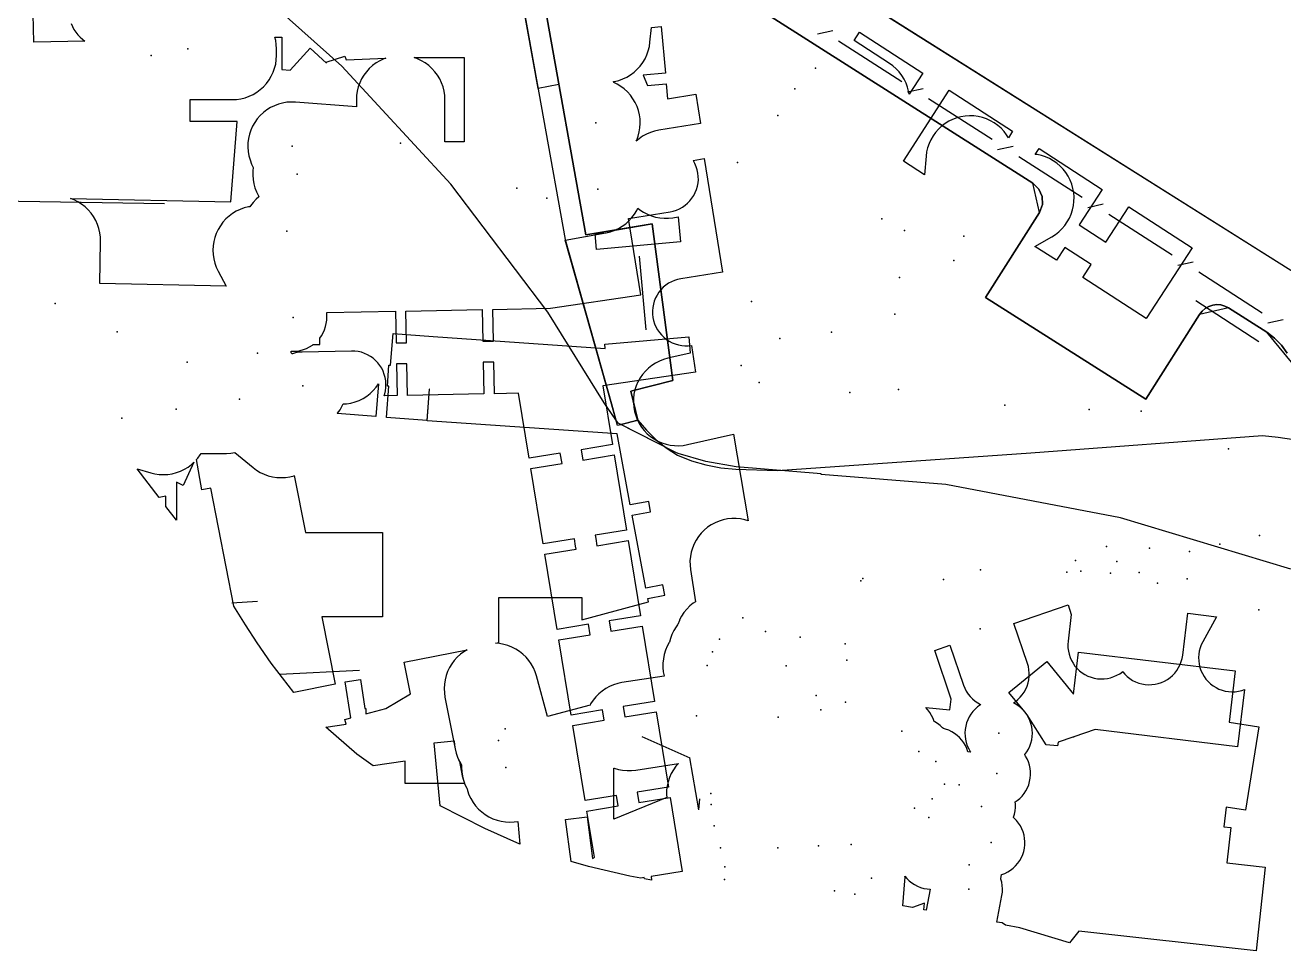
# Model space of a CAD drawing. Header units: metres. Extents: x -3782 to -2031, y 18790 to 19846.
# Drawn here: x -2628.5 to -2568.8, y 19682.3 to 19726.2 of the extents above; entities that cross this region are included whole.
import ezdxf

# ---------------------------------------------------------------- set-up
doc = ezdxf.new("R2010")
doc.units = ezdxf.units.M
for name, color, linetype in [('BENCH', 7, 'Continuous'), ('BOUNDARY', 7, 'Continuous'), ('CURB', 7, 'Continuous'), ('ELECTR_CABLE', 7, 'Continuous'), ('ELECTR_CABLE_COMM', 7, 'Continuous'), ('GAS', 7, 'Continuous'), ('GRASS', 7, 'Continuous'), ('GROUND', 7, 'Continuous'), ('LOUNGER', 7, 'Continuous'), ('OVERHEAD_POWER_LINE', 7, 'Continuous'), ('ROAD', 7, 'Continuous'), ('SEWER', 7, 'Continuous'), ('SIDEWALK_PATH', 7, 'Continuous'), ('TRASH_BIN', 7, 'Continuous'), ('TREE', 7, 'Continuous'), ('WATER_PIPELINE', 7, 'Continuous')]:
    doc.layers.add(name, color=color, linetype=linetype)

msp = doc.modelspace()

# ---------------------------------------------------------------- linework, layer by layer
at = {"layer": 'BENCH'}
for p in [(-2591.99, 19723.155), (-2605.168, 19718.449), (-2584.438, 19715.02), (-2594.532, 19710.042), (-2578.029, 19707.956)]:
    msp.add_point(p, dxfattribs=at)
at = {"layer": 'BOUNDARY'}
msp.add_lwpolyline([(-2568.474, 19700.38), (-2576.544, 19702.815), (-2584.826, 19704.387), (-2590.731, 19704.873), (-2590.729, 19704.902), (-2594.77, 19705.227), (-2596.196, 19705.489), (-2597.518, 19705.872), (-2597.622, 19705.913), (-2600.356, 19707.301), (-2601.024, 19708.267), (-2603.685, 19712.565), (-2608.297, 19718.634), (-2613.465, 19724.237), (-2619.143, 19729.322), (-2625.279, 19733.844), (-2631.818, 19737.762), (-2638.7, 19741.039), (-2645.863, 19743.646), (-2653.241, 19745.56), (-2660.768, 19746.763), (-2668.375, 19747.245)], dxfattribs=at)
at = {"layer": 'CURB'}
for points in [[(-2601.604, 19732), (-2603.81, 19726.919), (-2601.893, 19716.235)], [(-2566.855, 19706.202), (-2568.436, 19710.196), (-2569.613, 19711.622), (-2571.418, 19712.771), (-2572.8, 19712.463), (-2575.346, 19708.444), (-2582.948, 19713.263), (-2580.388, 19717.303), (-2580.696, 19718.681), (-2601.604, 19732)], [(-2564.022, 19711.746), (-2587.713, 19726.671)], [(-2601.893, 19716.235), (-2598.749, 19716.754)], [(-2598.749, 19716.754), (-2597.763, 19709.326)], [(-2597.763, 19709.326), (-2599.762, 19708.821)]]:
    msp.add_lwpolyline(points, dxfattribs=at)
at = {"layer": 'ELECTR_CABLE'}
for points in [[(-2616.308, 19724.081), (-2615.905, 19724.049), (-2614.956, 19725.084), (-2614.186, 19724.377), (-2614.201, 19724.424), (-2613.313, 19724.713), (-2613.256, 19724.538), (-2611.368, 19724.619), (-2611.475, 19724.581), (-2611.661, 19724.493), (-2611.838, 19724.387), (-2612.003, 19724.264), (-2612.156, 19724.126), (-2612.294, 19723.973), (-2612.417, 19723.808), (-2612.523, 19723.631), (-2612.611, 19723.444), (-2612.68, 19723.25), (-2612.731, 19723.05), (-2612.761, 19722.847), (-2612.771, 19722.641), (-2612.771, 19722.304), (-2615.651, 19722.529), (-2615.857, 19722.535), (-2616.063, 19722.521), (-2616.266, 19722.487), (-2616.465, 19722.433), (-2616.657, 19722.359), (-2616.842, 19722.268), (-2617.017, 19722.158), (-2617.18, 19722.032), (-2617.329, 19721.891), (-2617.465, 19721.735), (-2617.584, 19721.567), (-2617.686, 19721.388), (-2617.771, 19721.2), (-2617.836, 19721.005), (-2617.882, 19720.804), (-2617.908, 19720.599), (-2617.914, 19720.394), (-2617.9, 19720.188), (-2617.866, 19719.985), (-2617.812, 19719.786), (-2617.738, 19719.593), (-2617.657, 19719.429), (-2617.676, 19719.275), (-2617.682, 19719.07), (-2617.668, 19718.864), (-2617.634, 19718.661), (-2617.58, 19718.462), (-2617.506, 19718.269), (-2617.415, 19718.085), (-2617.387, 19718.041), (-2617.524, 19717.922), (-2617.666, 19717.772), (-2617.792, 19717.609), (-2617.815, 19717.571), (-2617.881, 19717.561), (-2618.081, 19717.511), (-2618.275, 19717.442), (-2618.461, 19717.354), (-2618.638, 19717.248), (-2618.804, 19717.125), (-2618.957, 19716.987), (-2619.095, 19716.834), (-2619.218, 19716.669), (-2619.324, 19716.492), (-2619.412, 19716.306), (-2619.482, 19716.112), (-2619.532, 19715.912), (-2619.562, 19715.708), (-2619.573, 19715.502), (-2619.563, 19715.297), (-2619.533, 19715.093), (-2619.483, 19714.893), (-2619.413, 19714.699), (-2619.325, 19714.512), (-2618.95, 19713.809), (-2624.932, 19713.925), (-2624.893, 19715.925), (-2624.9, 19716.131), (-2624.926, 19716.335), (-2624.972, 19716.536), (-2625.038, 19716.731), (-2625.122, 19716.919), (-2625.225, 19717.098), (-2625.344, 19717.266), (-2625.48, 19717.421), (-2625.63, 19717.562), (-2625.793, 19717.688), (-2625.967, 19717.798), (-2626.152, 19717.889), (-2626.319, 19717.953), (-2618.721, 19717.806), (-2618.423, 19721.609), (-2620.655, 19721.609), (-2620.655, 19722.648), (-2618.655, 19722.648), (-2618.449, 19722.658), (-2618.245, 19722.688), (-2618.045, 19722.738), (-2617.851, 19722.808), (-2617.665, 19722.896), (-2617.488, 19723.002), (-2617.323, 19723.124), (-2617.17, 19723.263), (-2617.032, 19723.416), (-2616.909, 19723.581), (-2616.803, 19723.758), (-2616.715, 19723.944), (-2616.645, 19724.138), (-2616.595, 19724.338), (-2616.565, 19724.542), (-2616.555, 19724.748), (-2616.562, 19724.899), (-2616.555, 19725.051), (-2616.565, 19725.257), (-2616.595, 19725.46), (-2616.632, 19725.609), (-2616.308, 19725.609)], [(-2598.317, 19726.113), (-2598.12, 19723.901), (-2599.17, 19723.807), (-2598.966, 19723.323), (-2598.076, 19723.403), (-2598.012, 19722.689), (-2596.679, 19722.903), (-2596.455, 19721.512), (-2598.43, 19721.194), (-2598.631, 19721.151), (-2598.828, 19721.089), (-2599.017, 19721.008), (-2599.198, 19720.909), (-2599.368, 19720.792), (-2599.5, 19720.681), (-2599.48, 19720.721), (-2599.409, 19720.915), (-2599.357, 19721.114), (-2599.325, 19721.318), (-2599.313, 19721.524), (-2599.321, 19721.73), (-2599.35, 19721.934), (-2599.398, 19722.134), (-2599.465, 19722.329), (-2599.552, 19722.516), (-2599.656, 19722.693), (-2599.777, 19722.86), (-2599.914, 19723.014), (-2600.066, 19723.154), (-2600.23, 19723.278), (-2600.406, 19723.386), (-2600.568, 19723.464), (-2600.584, 19723.503), (-2600.525, 19723.512), (-2600.325, 19723.563), (-2600.131, 19723.633), (-2599.945, 19723.721), (-2599.769, 19723.827), (-2599.603, 19723.951), (-2599.451, 19724.089), (-2599.313, 19724.242), (-2599.191, 19724.408), (-2599.085, 19724.585), (-2598.997, 19724.772), (-2598.929, 19724.966), (-2598.879, 19725.166), (-2598.849, 19725.37), (-2598.782, 19726.071)], [(-2588.916, 19725.855), (-2585.918, 19723.909), (-2586.564, 19722.913), (-2586.586, 19723.044), (-2586.638, 19723.243), (-2586.71, 19723.436), (-2586.801, 19723.621), (-2586.909, 19723.796), (-2587.034, 19723.96), (-2587.175, 19724.111), (-2587.329, 19724.247), (-2587.497, 19724.368), (-2589.175, 19725.456)], [(-2607.659, 19724.641), (-2607.659, 19720.641), (-2608.571, 19720.641), (-2608.571, 19722.641), (-2608.581, 19722.847), (-2608.611, 19723.05), (-2608.661, 19723.25), (-2608.731, 19723.444), (-2608.819, 19723.631), (-2608.925, 19723.808), (-2609.048, 19723.973), (-2609.186, 19724.126), (-2609.339, 19724.264), (-2609.504, 19724.387), (-2609.681, 19724.493), (-2609.867, 19724.581), (-2610.035, 19724.641)], [(-2584.66, 19723.093), (-2581.662, 19721.147), (-2581.859, 19720.844), (-2581.94, 19720.975), (-2582.065, 19721.139), (-2582.205, 19721.29), (-2582.36, 19721.426), (-2582.527, 19721.546), (-2582.705, 19721.65), (-2582.893, 19721.736), (-2583.088, 19721.802), (-2583.288, 19721.85), (-2583.493, 19721.877), (-2583.698, 19721.884), (-2583.904, 19721.872), (-2584.108, 19721.839), (-2584.307, 19721.786), (-2584.5, 19721.714), (-2584.685, 19721.623), (-2584.86, 19721.515), (-2585.024, 19721.39), (-2585.175, 19721.249), (-2585.311, 19721.095), (-2585.432, 19720.928), (-2585.535, 19720.749), (-2585.621, 19720.562), (-2585.688, 19720.367), (-2585.735, 19720.166), (-2585.762, 19719.962), (-2585.837, 19719.088), (-2586.837, 19719.737)], [(-2576.147, 19717.568), (-2573.149, 19715.623), (-2575.326, 19712.267), (-2578.324, 19714.213), (-2577.927, 19714.825), (-2579.188, 19715.637), (-2579.583, 19715.029), (-2580.6, 19715.689), (-2579.802, 19716.147), (-2579.628, 19716.258), (-2579.466, 19716.385), (-2579.318, 19716.528), (-2579.184, 19716.685), (-2579.066, 19716.854), (-2578.965, 19717.034), (-2578.883, 19717.222), (-2578.819, 19717.418), (-2578.775, 19717.62), (-2578.75, 19717.824), (-2578.746, 19718.03), (-2578.762, 19718.236), (-2578.799, 19718.439), (-2578.855, 19718.637), (-2578.93, 19718.829), (-2579.023, 19719.013), (-2579.134, 19719.186), (-2579.262, 19719.348), (-2579.405, 19719.497), (-2579.561, 19719.63), (-2579.73, 19719.748), (-2579.91, 19719.849), (-2580.099, 19719.932), (-2580.295, 19719.995), (-2580.496, 19720.04), (-2580.584, 19720.05), (-2580.403, 19720.33), (-2577.405, 19718.385), (-2578.495, 19716.706), (-2577.233, 19715.894)], [(-2597.407, 19715.902), (-2601.391, 19715.546), (-2601.456, 19716.278), (-2601.132, 19716.307), (-2600.928, 19716.336), (-2600.727, 19716.384), (-2600.533, 19716.451), (-2600.346, 19716.538), (-2600.168, 19716.642), (-2600.001, 19716.764), (-2599.847, 19716.901), (-2599.708, 19717.052), (-2599.583, 19717.216), (-2599.476, 19717.392), (-2599.425, 19717.498), (-2599.326, 19717.419), (-2599.154, 19717.306), (-2598.971, 19717.212), (-2598.779, 19717.135), (-2598.581, 19717.078), (-2598.379, 19717.04), (-2598.173, 19717.022), (-2597.967, 19717.025), (-2597.763, 19717.047), (-2597.513, 19717.088)], [(-2603.702, 19693.386), (-2604.228, 19695.316), (-2604.291, 19695.512), (-2604.374, 19695.701), (-2604.475, 19695.881), (-2604.593, 19696.05), (-2604.727, 19696.206), (-2604.875, 19696.349), (-2605.037, 19696.477), (-2605.211, 19696.588), (-2605.395, 19696.681), (-2605.587, 19696.756), (-2605.785, 19696.812), (-2605.988, 19696.848), (-2606.166, 19696.862), (-2606.012, 19696.904), (-2606.012, 19699.029), (-2602.079, 19699.029), (-2602.079, 19697.974), (-2598.925, 19698.833), (-2598.954, 19698.99), (-2598.153, 19699.14), (-2598.237, 19699.633), (-2599.046, 19699.481), (-2599.692, 19702.937), (-2598.827, 19703.098), (-2598.911, 19703.591), (-2599.784, 19703.428), (-2600.413, 19706.793), (-2609.41, 19707.42), (-2609.306, 19708.917), (-2609.311, 19708.917), (-2609.429, 19707.422), (-2611.345, 19707.574), (-2611.228, 19709.051), (-2611.301, 19709.056), (-2611.231, 19710.054), (-2611.149, 19710.048), (-2611.029, 19711.561), (-2609.122, 19711.41), (-2600.972, 19710.842), (-2600.99, 19711.049), (-2597.006, 19711.404), (-2596.937, 19710.627), (-2598.01, 19710.38), (-2598.208, 19710.324), (-2598.4, 19710.249), (-2598.584, 19710.155), (-2598.757, 19710.044), (-2598.919, 19709.916), (-2599.067, 19709.773), (-2599.201, 19709.616), (-2599.319, 19709.447), (-2599.419, 19709.267), (-2599.502, 19709.078), (-2599.565, 19708.882), (-2599.609, 19708.681), (-2599.633, 19708.476), (-2599.637, 19708.27), (-2599.621, 19708.065), (-2599.584, 19707.862), (-2599.528, 19707.663), (-2599.453, 19707.472), (-2599.359, 19707.288), (-2599.248, 19707.115), (-2599.12, 19706.953), (-2598.978, 19706.804), (-2598.821, 19706.671), (-2598.652, 19706.553), (-2598.472, 19706.452), (-2598.283, 19706.37), (-2598.087, 19706.306), (-2597.885, 19706.262), (-2597.681, 19706.238), (-2597.475, 19706.235), (-2597.269, 19706.251), (-2597.066, 19706.287), (-2594.891, 19706.789), (-2594.19, 19702.676), (-2594.357, 19702.726), (-2594.559, 19702.765), (-2594.765, 19702.784), (-2594.971, 19702.783), (-2595.176, 19702.761), (-2595.378, 19702.72), (-2595.574, 19702.659), (-2595.764, 19702.579), (-2595.945, 19702.481), (-2596.116, 19702.365), (-2596.275, 19702.234), (-2596.42, 19702.087), (-2596.549, 19701.927), (-2596.663, 19701.755), (-2596.759, 19701.573), (-2596.837, 19701.382), (-2596.895, 19701.184), (-2596.934, 19700.982), (-2596.953, 19700.777), (-2596.952, 19700.571), (-2596.931, 19700.366), (-2596.695, 19698.836), (-2596.803, 19698.763), (-2596.962, 19698.632), (-2597.107, 19698.485), (-2597.237, 19698.325), (-2597.35, 19698.153), (-2597.446, 19697.971), (-2597.448, 19697.967), (-2597.458, 19697.948), (-2597.536, 19697.757), (-2597.543, 19697.733), (-2597.611, 19697.642), (-2597.719, 19697.467), (-2597.81, 19697.282), (-2597.881, 19697.088), (-2597.928, 19696.911), (-2597.935, 19696.901), (-2598.033, 19696.72), (-2598.113, 19696.53), (-2598.174, 19696.333), (-2598.215, 19696.131), (-2598.237, 19695.927), (-2598.238, 19695.72), (-2598.219, 19695.515), (-2598.18, 19695.313), (-2598.179, 19695.31), (-2600.179, 19694.997), (-2600.381, 19694.955), (-2600.577, 19694.893), (-2600.767, 19694.813), (-2600.948, 19694.714), (-2601.119, 19694.598), (-2601.277, 19694.466), (-2601.421, 19694.319), (-2601.551, 19694.159), (-2601.664, 19693.987), (-2601.692, 19693.934)], [(-2613.672, 19707.758), (-2613.658, 19707.774), (-2613.538, 19707.942), (-2613.435, 19708.121), (-2613.394, 19708.214), (-2613.234, 19708.225), (-2613.031, 19708.259), (-2612.832, 19708.313), (-2612.639, 19708.386), (-2612.455, 19708.477), (-2612.28, 19708.587), (-2612.117, 19708.712), (-2611.967, 19708.854), (-2611.831, 19709.009), (-2611.721, 19709.164), (-2611.844, 19707.613)], [(-2615.184, 19702.124), (-2611.538, 19702.124), (-2611.538, 19698.124), (-2614.402, 19698.124), (-2613.775, 19694.918), (-2615.738, 19694.534), (-2616.806, 19695.926), (-2617.474, 19696.892), (-2618.029, 19697.739), (-2618.575, 19698.622), (-2619.669, 19704.217), (-2620.089, 19704.141), (-2620.346, 19705.578), (-2620.291, 19705.639), (-2620.169, 19705.805), (-2620.132, 19705.868), (-2618.927, 19705.868), (-2618.721, 19705.878), (-2618.528, 19705.907), (-2617.667, 19705.2), (-2617.502, 19705.077), (-2617.325, 19704.971), (-2617.139, 19704.883), (-2616.945, 19704.813), (-2616.745, 19704.763), (-2616.541, 19704.733), (-2616.335, 19704.722), (-2616.129, 19704.732), (-2615.925, 19704.763), (-2615.726, 19704.813), (-2615.711, 19704.818)], [(-2622.126, 19703.777), (-2623.163, 19705.142), (-2622.521, 19704.95), (-2622.32, 19704.901), (-2622.116, 19704.872), (-2621.911, 19704.863), (-2621.705, 19704.874), (-2621.501, 19704.905), (-2621.301, 19704.956), (-2621.108, 19705.027), (-2620.922, 19705.116), (-2620.746, 19705.223), (-2620.581, 19705.346), (-2620.472, 19705.446), (-2620.979, 19704.348), (-2621.304, 19704.498), (-2621.304, 19702.695), (-2621.808, 19703.358), (-2621.808, 19703.834)], [(-2607.644, 19690.22), (-2610.457, 19690.22), (-2610.457, 19691.269), (-2611.979, 19691.055), (-2612.747, 19691.602), (-2614.22, 19692.888), (-2613.252, 19693.024), (-2613.312, 19693.253), (-2613.032, 19693.328), (-2613.295, 19695.028), (-2612.581, 19695.138), (-2612.37, 19693.774), (-2612.326, 19693.774), (-2612.326, 19693.515), (-2611.38, 19693.767), (-2610.206, 19694.467), (-2610.499, 19695.975), (-2607.514, 19696.556), (-2607.667, 19696.465), (-2607.833, 19696.343), (-2607.987, 19696.205), (-2608.126, 19696.053), (-2608.249, 19695.888), (-2608.356, 19695.712), (-2608.445, 19695.526), (-2608.515, 19695.332), (-2608.566, 19695.133), (-2608.598, 19694.929), (-2608.609, 19694.723), (-2608.599, 19694.517), (-2608.57, 19694.313), (-2608.093, 19691.857), (-2608.044, 19691.657), (-2607.976, 19691.462), (-2607.889, 19691.276), (-2607.88, 19691.261), (-2607.746, 19690.574), (-2607.697, 19690.374), (-2607.644, 19690.222)], [(-2600.561, 19690.945), (-2600.545, 19690.939), (-2600.347, 19690.881), (-2600.145, 19690.842), (-2599.939, 19690.824), (-2599.733, 19690.825), (-2599.528, 19690.847), (-2597.504, 19691.165), (-2597.621, 19691.03), (-2597.74, 19690.862), (-2597.842, 19690.682), (-2597.926, 19690.494), (-2597.991, 19690.299), (-2598.036, 19690.098), (-2598.062, 19689.893), (-2598.067, 19689.687), (-2598.058, 19689.553), (-2600.561, 19688.527)]]:
    msp.add_lwpolyline(points, close=True, dxfattribs=at)
for points in [[(-2599.355, 19715.226), (-2599.043, 19711.724)], [(-2572.979, 19713.128), (-2569.981, 19711.183)]]:
    msp.add_lwpolyline(points, dxfattribs=at)
at = {"layer": 'ELECTR_CABLE_COMM'}
for points in [[(-2590.907, 19725.763), (-2590.174, 19725.923)], [(-2589.909, 19725.438), (-2586.902, 19723.507)], [(-2586.637, 19723.022), (-2585.905, 19723.182)], [(-2585.64, 19722.697), (-2582.632, 19720.766)], [(-2582.367, 19720.281), (-2581.635, 19720.441)], [(-2581.37, 19719.956), (-2578.362, 19718.025)], [(-2629.768, 19717.849), (-2621.862, 19717.722)], [(-2578.097, 19717.54), (-2577.365, 19717.7)], [(-2577.1, 19717.215), (-2574.092, 19715.284)], [(-2573.827, 19714.799), (-2573.095, 19714.959)], [(-2572.83, 19714.474), (-2569.822, 19712.543)], [(-2569.557, 19712.058), (-2568.825, 19712.218)]]:
    msp.add_lwpolyline(points, dxfattribs=at)
at = {"layer": 'GAS'}
for points in [[(-2614.503, 19711.04), (-2614.509, 19711.334), (-2614.424, 19711.452), (-2614.346, 19711.588), (-2614.282, 19711.732), (-2614.232, 19711.881), (-2614.197, 19712.034), (-2614.177, 19712.189), (-2614.172, 19712.346), (-2614.176, 19712.546), (-2610.918, 19712.61), (-2610.889, 19711.11), (-2610.389, 19711.12), (-2610.418, 19712.619), (-2606.804, 19712.69), (-2606.775, 19711.19), (-2606.275, 19711.2), (-2606.304, 19712.7), (-2603.559, 19712.753), (-2599.289, 19713.386), (-2599.874, 19717.011), (-2597.9, 19717.33), (-2597.746, 19717.363), (-2597.597, 19717.41), (-2597.453, 19717.472), (-2597.315, 19717.548), (-2597.186, 19717.637), (-2597.066, 19717.738), (-2596.956, 19717.851), (-2596.858, 19717.973), (-2596.772, 19718.105), (-2596.7, 19718.244), (-2596.642, 19718.39), (-2596.598, 19718.541), (-2596.57, 19718.695), (-2596.556, 19718.852), (-2596.558, 19719.009), (-2596.576, 19719.165), (-2596.608, 19719.319), (-2596.656, 19719.468), (-2596.718, 19719.612), (-2596.794, 19719.75), (-2596.804, 19719.765), (-2596.281, 19719.85), (-2595.412, 19714.473), (-2597.387, 19714.154), (-2597.54, 19714.122), (-2597.69, 19714.074), (-2597.834, 19714.012), (-2597.972, 19713.936), (-2598.101, 19713.847), (-2598.221, 19713.746), (-2598.331, 19713.634), (-2598.429, 19713.511), (-2598.515, 19713.379), (-2598.587, 19713.24), (-2598.645, 19713.094), (-2598.689, 19712.943), (-2598.717, 19712.789), (-2598.731, 19712.633), (-2598.729, 19712.476), (-2598.711, 19712.32), (-2598.679, 19712.166), (-2598.631, 19712.016), (-2598.569, 19711.872), (-2598.493, 19711.734), (-2598.405, 19711.605), (-2598.303, 19711.485), (-2598.191, 19711.375), (-2598.068, 19711.277), (-2597.937, 19711.192), (-2597.797, 19711.12), (-2597.651, 19711.061), (-2597.501, 19711.018), (-2597.346, 19710.989), (-2597.19, 19710.976), (-2597.033, 19710.978), (-2596.886, 19710.994), (-2596.698, 19709.727), (-2601.089, 19709.076), (-2600.633, 19706.288), (-2602.113, 19706.046), (-2602.032, 19705.552), (-2600.552, 19705.795), (-2599.968, 19702.227), (-2601.448, 19701.985), (-2601.423, 19701.831), (-2601.367, 19701.492), (-2599.887, 19701.734), (-2599.303, 19698.167), (-2600.783, 19697.924), (-2600.703, 19697.431), (-2599.222, 19697.673), (-2598.638, 19694.106), (-2600.119, 19693.864), (-2600.038, 19693.37), (-2598.557, 19693.612), (-2597.973, 19690.045), (-2599.454, 19689.803), (-2599.373, 19689.309), (-2597.893, 19689.552), (-2597.319, 19686.046), (-2598.799, 19685.804), (-2598.77, 19685.627), (-2599.11, 19685.69), (-2599.12, 19685.751), (-2599.291, 19685.723), (-2599.81, 19685.818), (-2601.761, 19686.279), (-2602.59, 19686.519), (-2602.849, 19688.502), (-2601.831, 19688.635), (-2601.572, 19686.652), (-2601.482, 19686.717), (-2601.84, 19688.905), (-2600.36, 19689.148), (-2600.441, 19689.641), (-2601.921, 19689.399), (-2602.505, 19692.966), (-2601.025, 19693.209), (-2601.105, 19693.702), (-2602.586, 19693.46), (-2603.17, 19697.027), (-2601.689, 19697.269), (-2601.77, 19697.763), (-2603.251, 19697.52), (-2603.835, 19701.088), (-2602.354, 19701.33), (-2602.377, 19701.47), (-2602.435, 19701.824), (-2603.915, 19701.581), (-2604.499, 19705.148), (-2603.019, 19705.391), (-2603.1, 19705.884), (-2604.58, 19705.642), (-2605.085, 19708.723), (-2606.226, 19708.7), (-2606.256, 19710.2), (-2606.755, 19710.19), (-2606.726, 19708.691), (-2610.34, 19708.62), (-2610.37, 19710.12), (-2610.87, 19710.11), (-2610.84, 19708.61), (-2611.456, 19708.598), (-2611.425, 19708.689), (-2611.39, 19708.842), (-2611.37, 19708.998), (-2611.366, 19709.155), (-2611.376, 19709.311), (-2611.403, 19709.466), (-2611.444, 19709.618), (-2611.5, 19709.764), (-2611.57, 19709.905), (-2611.653, 19710.038), (-2611.749, 19710.162), (-2611.857, 19710.276), (-2611.975, 19710.379), (-2612.103, 19710.47), (-2612.239, 19710.548), (-2612.383, 19710.613), (-2612.532, 19710.663), (-2612.685, 19710.698), (-2612.84, 19710.718), (-2612.997, 19710.722), (-2615.338, 19710.675), (-2615.495, 19710.665), (-2615.649, 19710.639), (-2615.801, 19710.597), (-2615.819, 19710.59), (-2615.836, 19710.615), (-2615.86, 19710.645), (-2615.86, 19710.651), (-2615.864, 19710.719), (-2615.74, 19710.715), (-2615.584, 19710.726), (-2615.429, 19710.752), (-2615.277, 19710.793), (-2615.131, 19710.849), (-2614.99, 19710.919), (-2614.857, 19711.002), (-2614.816, 19711.034)], [(-2580.038, 19695.996), (-2578.769, 19694.45), (-2578.535, 19696.436), (-2571.104, 19695.561), (-2571.391, 19693.123), (-2569.986, 19692.897), (-2570.621, 19688.947), (-2571.54, 19689.095), (-2571.637, 19688.163), (-2571.312, 19688.127), (-2571.497, 19686.453), (-2569.678, 19686.252), (-2570.116, 19682.276), (-2578.521, 19683.204), (-2578.967, 19682.655), (-2581.311, 19683.363), (-2581.994, 19683.492), (-2582.146, 19683.611), (-2582.404, 19683.642), (-2582.166, 19684.901), (-2582.144, 19685.056), (-2582.138, 19685.213), (-2582.147, 19685.37), (-2582.172, 19685.525), (-2582.211, 19685.677), (-2582.216, 19685.691), (-2582.178, 19685.89), (-2582.168, 19685.892), (-2582.022, 19685.949), (-2581.882, 19686.021), (-2581.75, 19686.105), (-2581.626, 19686.202), (-2581.513, 19686.311), (-2581.411, 19686.43), (-2581.321, 19686.559), (-2581.244, 19686.696), (-2581.181, 19686.839), (-2581.132, 19686.989), (-2581.098, 19687.142), (-2581.08, 19687.298), (-2581.077, 19687.455), (-2581.089, 19687.611), (-2581.116, 19687.766), (-2581.158, 19687.917), (-2581.216, 19688.064), (-2581.287, 19688.204), (-2581.371, 19688.336), (-2581.468, 19688.459), (-2581.577, 19688.573), (-2581.612, 19688.603), (-2581.61, 19688.608), (-2581.567, 19688.759), (-2581.539, 19688.913), (-2581.526, 19689.07), (-2581.528, 19689.227), (-2581.541, 19689.338), (-2581.443, 19689.405), (-2581.322, 19689.505), (-2581.212, 19689.618), (-2581.114, 19689.74), (-2581.028, 19689.871), (-2580.955, 19690.01), (-2580.896, 19690.156), (-2580.852, 19690.307), (-2580.823, 19690.461), (-2580.809, 19690.617), (-2580.811, 19690.774), (-2580.827, 19690.93), (-2580.86, 19691.084), (-2580.907, 19691.234), (-2580.968, 19691.378), (-2581.043, 19691.516), (-2581.085, 19691.577), (-2581.082, 19691.581), (-2580.988, 19691.707), (-2580.908, 19691.842), (-2580.841, 19691.984), (-2580.788, 19692.132), (-2580.75, 19692.284), (-2580.727, 19692.439), (-2580.719, 19692.596), (-2580.727, 19692.753), (-2580.75, 19692.908), (-2580.788, 19693.061), (-2580.841, 19693.208), (-2580.908, 19693.35), (-2580.989, 19693.485), (-2581.082, 19693.611), (-2581.831, 19694.523)], [(-2585.871, 19684.228), (-2585.829, 19684.541), (-2586.406, 19684.33), (-2586.859, 19684.416), (-2586.761, 19685.599), (-2586.756, 19685.756), (-2586.76, 19685.819), (-2586.671, 19685.711), (-2586.559, 19685.601), (-2586.437, 19685.502), (-2586.305, 19685.416), (-2586.166, 19685.343), (-2586.021, 19685.284), (-2585.87, 19685.239), (-2585.716, 19685.21), (-2585.567, 19685.196), (-2585.755, 19684.206)]]:
    msp.add_lwpolyline(points, close=True, dxfattribs=at)
at = {"layer": 'GRASS'}
for points in [[(-2568.643, 19710.619), (-2568.912, 19711.002), (-2569.237, 19711.338), (-2569.613, 19711.622), (-2571.418, 19712.771), (-2571.594, 19712.86), (-2571.782, 19712.913), (-2571.977, 19712.928), (-2572.173, 19712.904), (-2572.36, 19712.842), (-2572.53, 19712.746), (-2572.678, 19712.618), (-2572.8, 19712.463), (-2575.346, 19708.444), (-2582.948, 19713.263), (-2580.388, 19717.303), (-2580.246, 19717.673), (-2580.257, 19718.055), (-2580.41, 19718.406), (-2580.696, 19718.681), (-2601.604, 19732)], [(-2603.81, 19726.919), (-2601.893, 19716.235), (-2598.749, 19716.754), (-2597.763, 19709.326), (-2599.762, 19708.821), (-2599.43, 19707.448), (-2599.019, 19706.967), (-2598.567, 19706.527), (-2598.076, 19706.13), (-2597.55, 19705.779), (-2596.884, 19705.518), (-2596.198, 19705.321), (-2595.496, 19705.189), (-2594.784, 19705.124), (-2592.804, 19705.066), (-2580.796, 19705.893), (-2569.815, 19706.722), (-2569.068, 19706.638), (-2568.325, 19706.524)]]:
    msp.add_lwpolyline(points, dxfattribs=at)
at = {"layer": 'GROUND'}
for points in [[(-2638.809, 19755.611), (-2613.473, 19739.649), (-2611.642, 19731.575), (-2607.674, 19729.153), (-2604.925, 19727.474), (-2602.869, 19716.01), (-2600.673, 19708.225), (-2600.47, 19707.466), (-2601.024, 19708.267), (-2603.685, 19712.565), (-2608.297, 19718.634), (-2613.465, 19724.237), (-2619.143, 19729.322), (-2625.279, 19733.844), (-2631.818, 19737.762)], [(-2601.604, 19732), (-2580.696, 19718.681), (-2580.41, 19718.406), (-2580.257, 19718.055), (-2580.246, 19717.673), (-2580.388, 19717.303), (-2582.948, 19713.263), (-2575.346, 19708.444), (-2572.8, 19712.463), (-2572.678, 19712.618), (-2572.53, 19712.746), (-2572.36, 19712.842), (-2572.173, 19712.904), (-2571.977, 19712.928), (-2571.782, 19712.913), (-2571.594, 19712.86), (-2571.418, 19712.771), (-2569.613, 19711.622), (-2569.237, 19711.338), (-2568.912, 19711.002), (-2568.643, 19710.619)], [(-2568.474, 19700.38), (-2576.544, 19702.815), (-2584.826, 19704.387), (-2590.731, 19704.873), (-2590.729, 19704.902), (-2594.77, 19705.227), (-2596.196, 19705.489), (-2597.518, 19705.872), (-2597.622, 19705.913), (-2600.226, 19707.235), (-2599.43, 19707.448), (-2599.762, 19708.821), (-2597.763, 19709.326), (-2598.749, 19716.754), (-2601.893, 19716.235), (-2603.81, 19726.919)]]:
    msp.add_lwpolyline(points, dxfattribs=at)
at = {"layer": 'LOUNGER'}
msp.add_point((-2571.427, 19706.085), dxfattribs=at)
at = {"layer": 'OVERHEAD_POWER_LINE'}
for points in [[(-2599.242, 19692.436), (-2596.953, 19691.43)], [(-2596.54, 19688.964), (-2596.953, 19691.43)], [(-2596.54, 19688.964), (-2596.491, 19689.481)]]:
    msp.add_lwpolyline(points, dxfattribs=at)
at = {"layer": 'ROAD'}
for points in [[(-2566.502, 19713.308), (-2590.174, 19728.222)], [(-2603.81, 19726.918), (-2603.172, 19723.361), (-2604.156, 19723.184), (-2604.925, 19727.47)]]:
    msp.add_lwpolyline(points, dxfattribs=at)
msp.add_lwpolyline([(-2598.75, 19716.754), (-2598.749, 19716.754), (-2597.763, 19709.328), (-2597.763, 19709.327), (-2597.764, 19709.326), (-2599.753, 19708.823), (-2599.756, 19708.822), (-2599.759, 19708.819), (-2599.76, 19708.815), (-2599.76, 19708.811), (-2599.43, 19707.449), (-2599.43, 19707.448), (-2599.431, 19707.448), (-2600.395, 19707.19), (-2600.396, 19707.19), (-2600.396, 19707.191), (-2600.673, 19708.225), (-2602.863, 19715.988), (-2600.948, 19716.332), (-2600.747, 19716.378), (-2600.552, 19716.444), (-2600.508, 19716.464)], close=True, dxfattribs=at)
at = {"layer": 'SEWER'}
msp.add_lwpolyline([(-2626.294, 19726.263), (-2626.233, 19726.118), (-2626.159, 19725.98), (-2626.071, 19725.849), (-2625.971, 19725.728), (-2625.86, 19725.618), (-2625.639, 19725.419), (-2628.058, 19725.367), (-2628.1, 19727.366)], dxfattribs=at)
for points in [[(-2571.988, 19698.122), (-2572.643, 19696.935), (-2572.712, 19696.794), (-2572.767, 19696.647), (-2572.807, 19696.495), (-2572.832, 19696.34), (-2572.842, 19696.184), (-2572.836, 19696.027), (-2572.815, 19695.871), (-2572.779, 19695.718), (-2572.728, 19695.57), (-2572.663, 19695.427), (-2572.584, 19695.291), (-2572.492, 19695.164), (-2572.388, 19695.046), (-2572.273, 19694.939), (-2572.148, 19694.844), (-2572.015, 19694.762), (-2571.874, 19694.693), (-2571.726, 19694.638), (-2571.575, 19694.598), (-2571.42, 19694.572), (-2571.263, 19694.563), (-2571.106, 19694.568), (-2570.95, 19694.589), (-2570.798, 19694.625), (-2570.671, 19694.669), (-2571.001, 19691.958), (-2577.741, 19692.779), (-2578.759, 19692.431), (-2578.762, 19692.409), (-2578.807, 19692.415), (-2579.504, 19692.177), (-2579.529, 19691.998), (-2580.062, 19692.052), (-2580.975, 19693.464), (-2581.067, 19693.592), (-2581.17, 19693.71), (-2581.285, 19693.817), (-2581.41, 19693.912), (-2581.543, 19693.995), (-2581.623, 19694.035), (-2581.534, 19694.092), (-2581.411, 19694.19), (-2581.298, 19694.3), (-2581.197, 19694.42), (-2581.108, 19694.549), (-2581.032, 19694.686), (-2580.97, 19694.83), (-2580.922, 19694.98), (-2580.889, 19695.133), (-2580.871, 19695.29), (-2580.869, 19695.447), (-2580.882, 19695.603), (-2580.911, 19695.757), (-2580.954, 19695.908), (-2581.6, 19697.801), (-2579.03, 19698.679), (-2578.875, 19698.224), (-2579.028, 19696.965), (-2579.039, 19696.808), (-2579.035, 19696.651), (-2579.016, 19696.496), (-2578.981, 19696.343), (-2578.932, 19696.193), (-2578.868, 19696.05), (-2578.79, 19695.914), (-2578.7, 19695.785), (-2578.597, 19695.667), (-2578.483, 19695.558), (-2578.359, 19695.462), (-2578.226, 19695.378), (-2578.086, 19695.308), (-2577.939, 19695.252), (-2577.788, 19695.21), (-2577.633, 19695.183), (-2577.477, 19695.172), (-2577.32, 19695.176), (-2577.164, 19695.196), (-2577.011, 19695.23), (-2576.862, 19695.28), (-2576.718, 19695.344), (-2576.582, 19695.421), (-2576.453, 19695.512), (-2576.446, 19695.518), (-2576.44, 19695.51), (-2576.337, 19695.391), (-2576.223, 19695.283), (-2576.099, 19695.187), (-2575.967, 19695.103), (-2575.826, 19695.033), (-2575.68, 19694.976), (-2575.528, 19694.935), (-2575.373, 19694.908), (-2575.217, 19694.897), (-2575.06, 19694.901), (-2574.904, 19694.92), (-2574.751, 19694.955), (-2574.602, 19695.004), (-2574.458, 19695.068), (-2574.322, 19695.146), (-2574.194, 19695.236), (-2574.075, 19695.339), (-2573.967, 19695.453), (-2573.87, 19695.577), (-2573.787, 19695.71), (-2573.716, 19695.85), (-2573.66, 19695.997), (-2573.618, 19696.148), (-2573.592, 19696.303), (-2573.35, 19698.288)], [(-2584.639, 19693.708), (-2584.567, 19694.22), (-2584.563, 19694.219), (-2585.349, 19696.521), (-2584.629, 19696.767), (-2583.982, 19694.874), (-2583.924, 19694.728), (-2583.852, 19694.589), (-2583.767, 19694.457), (-2583.669, 19694.334), (-2583.56, 19694.221), (-2583.44, 19694.12), (-2583.31, 19694.031), (-2583.173, 19693.955), (-2583.166, 19693.952), (-2583.187, 19693.94), (-2583.315, 19693.848), (-2583.433, 19693.744), (-2583.54, 19693.63), (-2583.636, 19693.505), (-2583.718, 19693.371), (-2583.788, 19693.231), (-2583.843, 19693.084), (-2583.883, 19692.932), (-2583.909, 19692.777), (-2583.919, 19692.62), (-2583.913, 19692.463), (-2583.893, 19692.308), (-2583.857, 19692.155), (-2583.806, 19692.006), (-2583.741, 19691.863), (-2583.663, 19691.727), (-2583.646, 19691.701), (-2583.771, 19691.714), (-2583.773, 19691.722), (-2583.825, 19691.87), (-2583.892, 19692.012), (-2583.972, 19692.147), (-2584.066, 19692.273), (-2584.171, 19692.389), (-2584.287, 19692.495), (-2584.413, 19692.589), (-2584.547, 19692.67), (-2584.689, 19692.738), (-2584.837, 19692.791), (-2584.933, 19692.815), (-2584.974, 19692.86), (-2585.09, 19692.966), (-2585.216, 19693.06), (-2585.35, 19693.141), (-2585.377, 19693.154), (-2585.429, 19693.302), (-2585.496, 19693.444), (-2585.576, 19693.579), (-2585.67, 19693.705), (-2585.775, 19693.821), (-2585.776, 19693.823)]]:
    msp.add_lwpolyline(points, close=True, dxfattribs=at)
at = {"layer": 'SIDEWALK_PATH'}
for points in [[(-2601.604, 19732), (-2580.696, 19718.681), (-2580.41, 19718.406), (-2580.257, 19718.055), (-2580.246, 19717.673), (-2580.388, 19717.303), (-2582.948, 19713.263), (-2575.346, 19708.444), (-2572.8, 19712.463), (-2572.678, 19712.618), (-2572.53, 19712.746), (-2572.36, 19712.842), (-2572.173, 19712.904), (-2571.977, 19712.928), (-2571.782, 19712.913), (-2571.594, 19712.86), (-2571.418, 19712.771), (-2569.613, 19711.622), (-2569.237, 19711.338), (-2568.912, 19711.002), (-2568.643, 19710.619)], [(-2566.502, 19713.308), (-2590.174, 19728.221)]]:
    msp.add_lwpolyline(points, dxfattribs=at)
at = {"layer": 'TRASH_BIN'}
for p in [(-2592.796, 19721.89), (-2603.744, 19717.979)]:
    msp.add_point(p, dxfattribs=at)
at = {"layer": 'TREE'}
for p in [(-2620.76, 19725.051), (-2622.502, 19724.748), (-2590.995, 19724.134), (-2601.413, 19721.543), (-2615.815, 19720.436), (-2610.671, 19720.584), (-2594.696, 19719.667), (-2615.583, 19719.112), (-2601.319, 19718.399), (-2587.853, 19716.993), (-2616.069, 19716.408), (-2586.789, 19716.436), (-2583.976, 19716.176), (-2587.014, 19714.219), (-2594.035, 19713.075), (-2627.051, 19712.979), (-2587.234, 19712.474), (-2615.772, 19712.315), (-2624.104, 19711.636), (-2592.693, 19711.318), (-2590.24, 19711.616), (-2617.46, 19710.627), (-2620.797, 19710.199), (-2615.306, 19709.076), (-2593.668, 19709.226), (-2587.063, 19708.894), (-2618.311, 19708.446), (-2589.37, 19708.763), (-2621.306, 19707.968), (-2582.031, 19708.153), (-2575.562, 19707.866), (-2623.885, 19707.548), (-2569.952, 19701.982), (-2577.212, 19701.446), (-2575.164, 19701.376), (-2573.269, 19701.216), (-2571.835, 19701.559), (-2578.676, 19700.786), (-2576.714, 19700.744), (-2588.765, 19699.939), (-2584.93, 19699.891), (-2583.187, 19700.342), (-2579.091, 19700.236), (-2578.419, 19700.28), (-2577.023, 19700.194), (-2575.656, 19700.218), (-2573.383, 19699.915), (-2588.853, 19699.827), (-2574.788, 19699.716), (-2569.982, 19698.447), (-2594.452, 19698.077), (-2583.202, 19697.543), (-2595.553, 19697.062), (-2593.369, 19697.419), (-2591.733, 19697.151), (-2595.879, 19696.456), (-2589.6, 19696.834), (-2596.14, 19695.811), (-2592.4, 19695.789), (-2589.51, 19696.062), (-2590.965, 19694.386), (-2589.575, 19694.071), (-2596.647, 19693.424), (-2592.778, 19693.365), (-2590.745, 19693.701), (-2605.719, 19692.799), (-2606.032, 19692.257), (-2586.909, 19692.693), (-2582.318, 19692.595), (-2586.108, 19691.732), (-2605.685, 19690.974), (-2585.304, 19691.261), (-2582.408, 19690.68), (-2595.968, 19689.735), (-2584.885, 19690.187), (-2584.199, 19690.148), (-2595.944, 19689.219), (-2585.476, 19689.493), (-2586.313, 19689.035), (-2585.622, 19688.602), (-2583.125, 19689.124), (-2595.804, 19688.208), (-2582.676, 19687.41), (-2595.502, 19687.156), (-2592.786, 19687.162), (-2590.866, 19687.249), (-2589.31, 19687.316), (-2595.3, 19686.257), (-2583.718, 19686.359), (-2595.322, 19685.655), (-2588.355, 19685.73), (-2590.097, 19685.129), (-2589.143, 19684.965), (-2583.738, 19685.198)]:
    msp.add_point(p, dxfattribs=at)
at = {"layer": 'WATER_PIPELINE'}
for points in [[(-2618.674, 19698.781), (-2617.449, 19698.854)], [(-2616.395, 19695.391), (-2612.624, 19695.591)]]:
    msp.add_lwpolyline(points, dxfattribs=at)
msp.add_lwpolyline([(-2605.016, 19687.333), (-2606.676, 19688.08), (-2608.794, 19689.155), (-2609.087, 19692.141), (-2608.14, 19692.234), (-2608.122, 19692.052), (-2608.092, 19691.848), (-2608.042, 19691.648), (-2607.972, 19691.454), (-2607.884, 19691.267), (-2607.779, 19691.092), (-2607.785, 19690.975), (-2607.775, 19690.769), (-2607.745, 19690.565), (-2607.695, 19690.365), (-2607.625, 19690.171), (-2607.537, 19689.985), (-2607.523, 19689.96), (-2607.501, 19689.875), (-2607.432, 19689.681), (-2607.344, 19689.495), (-2607.238, 19689.318), (-2607.115, 19689.152), (-2606.977, 19689), (-2606.824, 19688.861), (-2606.659, 19688.738), (-2606.482, 19688.632), (-2606.296, 19688.544), (-2606.102, 19688.475), (-2605.902, 19688.425), (-2605.698, 19688.394), (-2605.492, 19688.384), (-2605.286, 19688.394), (-2605.122, 19688.418)], close=True, dxfattribs=at)

doc.saveas('drawing.dxf')
